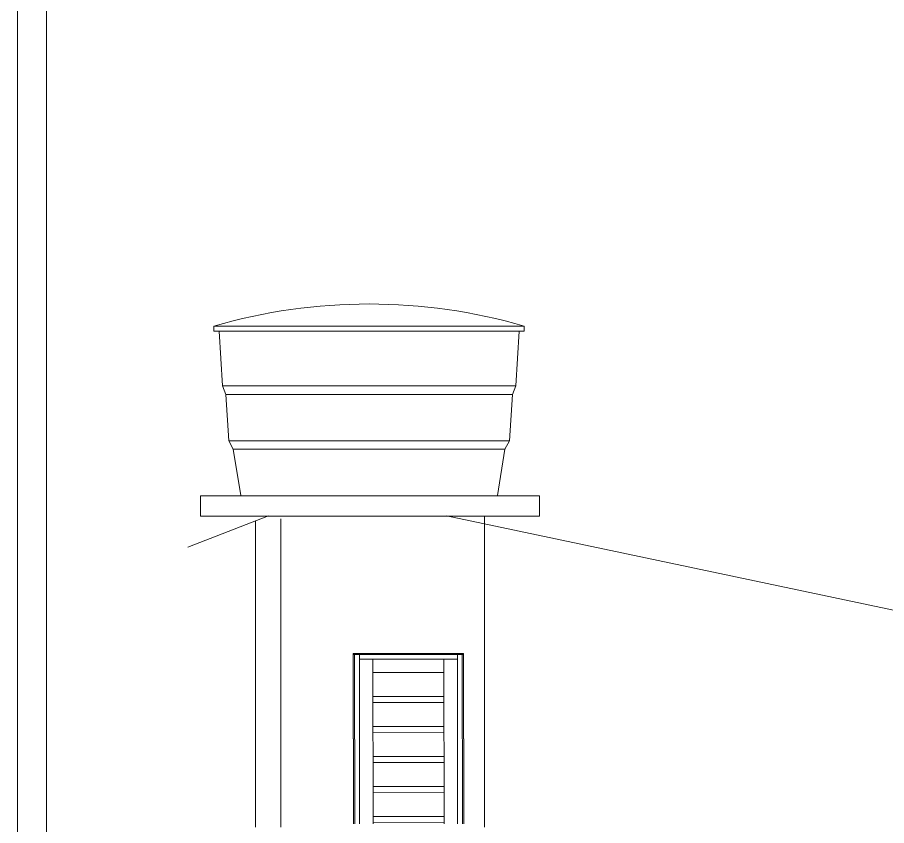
# Model space of a CAD drawing. Header units: metres. Extents: x 1628 to 1845, y 824 to 931.
# Drawn here: x 1628.94 to 1634.07, y 834.19 to 838.96 of the extents above; entities that cross this region are included whole.
import ezdxf

# ---------------------------------------------------------------- set-up
doc = ezdxf.new("R2010")
doc.units = ezdxf.units.M
doc.header["$LTSCALE"] = 0.15
for name, color, linetype, lineweight in [('Alvenaria', 170, 'Continuous', 0), ('Alvenaria ext', 5, 'Continuous', 5), ('Caixilho', 120, 'Continuous', 0), ('hidrosanitário', 26, 'Continuous', 0), ('Texto', 7, 'Continuous', 0)]:
    doc.layers.add(name, color=color, linetype=linetype, lineweight=lineweight)

msp = doc.modelspace()

# ---------------------------------------------------------------- linework, layer by layer
at = {"layer": 'Alvenaria'}
msp.add_line((1631.6993, 836.0126), (1631.6993, 834.1768), dxfattribs=at)
msp.add_lwpolyline([(1630.0243, 836.0126), (1632.0243, 836.0126), (1632.0243, 836.1326), (1630.0243, 836.1326)], close=True, dxfattribs=at)
at = {"layer": 'Alvenaria ext'}
for p, q in [((1630.4261, 836.0148), (1629.9493, 835.8291)), ((1631.4761, 836.0148), (1634.7964, 835.3148))]:
    msp.add_line(p, q, dxfattribs=at)
at = {"layer": 'Alvenaria ext', "ltscale": 10}
for p, q in [((1630.3493, 834.1768), (1630.3493, 835.9849)), ((1630.4993, 834.1768), (1630.4993, 835.9968)), ((1630.3493, 834.2768), (1630.3493, 834.853))]:
    msp.add_line(p, q, dxfattribs=at)
at = {"layer": 'Caixilho'}
for p, q in [((1630.9262, 835.2018), (1631.5762, 835.2028)), ((1630.9262, 835.2018), (1631.5762, 835.2028)), ((1630.9277, 834.1963), (1630.9262, 835.2018)), ((1630.9262, 835.1963), (1631.5762, 835.1973)), ((1630.9262, 835.1963), (1630.9277, 834.1963)), ((1630.9262, 835.1948), (1631.5762, 835.1958)), ((1630.9349, 834.1963), (1630.9334, 835.1948)), ((1630.9637, 834.1964), (1630.9621, 835.1948)), ((1631.5417, 834.1973), (1631.5402, 835.1957)), ((1631.5689, 835.1958), (1631.5704, 834.1973)), ((1631.5762, 835.2028), (1631.5777, 834.1973)), ((1631.5762, 835.1973), (1631.5777, 834.1973)), ((1630.9622, 835.1686), (1631.5402, 835.1695)), ((1631.0422, 835.1687), (1631.0437, 834.1965)), ((1631.4602, 835.1694), (1631.4617, 834.1971)), ((1631.0423, 835.0906), (1631.4603, 835.0913)), ((1631.0425, 834.9478), (1631.4591, 834.9485)), ((1631.0426, 834.9136), (1631.4606, 834.9142)), ((1631.0428, 834.7708), (1631.4593, 834.7714)), ((1631.0429, 834.7366), (1631.4609, 834.7372)), ((1631.0431, 834.5937), (1631.4596, 834.5944)), ((1631.0431, 834.5595), (1631.4611, 834.5601)), ((1631.0434, 834.4167), (1631.4599, 834.4173)), ((1631.0434, 834.3825), (1631.4614, 834.3831)), ((1631.0436, 834.2397), (1631.4601, 834.2403)), ((1631.0437, 834.2054), (1631.4617, 834.2061))]:
    msp.add_line(p, q, dxfattribs=at)
at = {"layer": 'hidrosanitário'}
for p, q in [((1630.1044, 837.1353), (1631.9344, 837.1353)), ((1630.1044, 837.1353), (1630.1044, 837.1053)), ((1631.9344, 837.1353), (1631.9344, 837.1053)), ((1630.1044, 837.1053), (1631.9344, 837.1053)), ((1630.1344, 837.1053), (1630.1544, 836.782)), ((1631.9044, 837.1053), (1631.8844, 836.782)), ((1630.1544, 836.782), (1631.8844, 836.782)), ((1630.1544, 836.782), (1630.1744, 836.732)), ((1631.8844, 836.782), (1631.8644, 836.732)), ((1630.1744, 836.732), (1631.8644, 836.732)), ((1630.1744, 836.732), (1630.1918, 836.4586)), ((1631.8644, 836.732), (1631.847, 836.4586)), ((1630.1918, 836.4586), (1631.847, 836.4586)), ((1630.1918, 836.4586), (1630.218, 836.4086)), ((1631.847, 836.4586), (1631.8209, 836.4086)), ((1630.218, 836.4086), (1631.8209, 836.4086)), ((1630.218, 836.4086), (1630.2619, 836.1353)), ((1631.8209, 836.4086), (1631.7769, 836.1353))]:
    msp.add_line(p, q, dxfattribs=at)
msp.add_arc((1631.0194, 833.9802), 3.2851, 73.8275, 106.1725, dxfattribs=at)
at = {"layer": 'Texto', "ltscale": 10}
for points in [[(1628.9448, 850.4631), (1664.8946, 850.4631), (1664.8946, 825.0415), (1628.9448, 825.0415)], [(1629.116, 850.292), (1664.7234, 850.292), (1664.7234, 825.2127), (1629.116, 825.2127)]]:
    msp.add_lwpolyline(points, close=True, dxfattribs=at)

doc.saveas('drawing.dxf')
